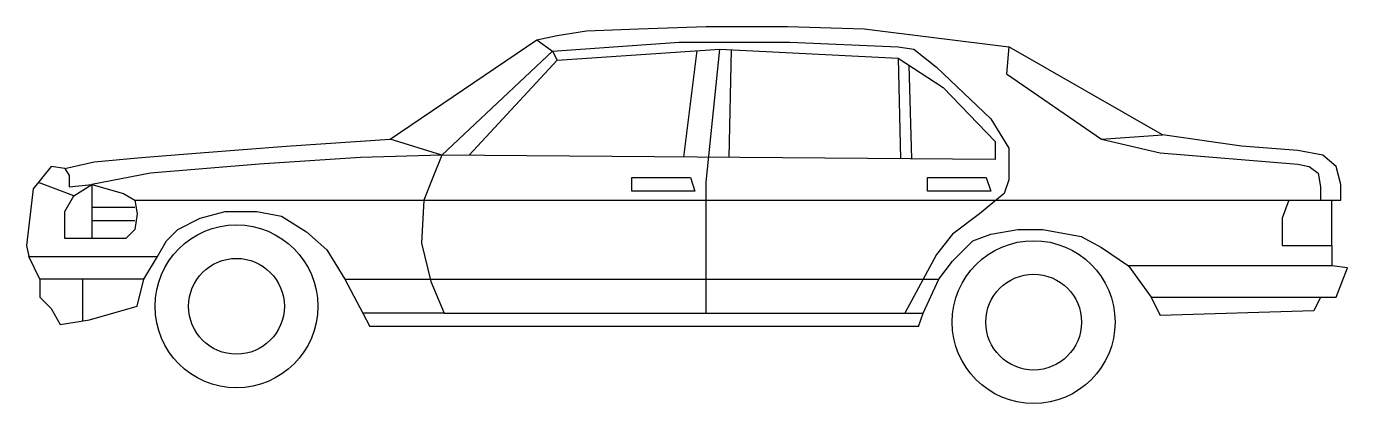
# Model space of a CAD drawing. Extents: x 37 to 400, y 193 to 297.
import ezdxf

# ---------------------------------------------------------------- set-up
doc = ezdxf.new("R2010")
doc.units = 0
doc.layers.get('0').update_dxf_attribs({"linetype": 'CONTINUOUS'})

msp = doc.modelspace()

# ---------------------------------------------------------------- linework, layer by layer
at = {"color": 0}
for points in [[(177.067972, 293.163359), (182.655654, 294.403989), (190.726751, 295.64462), (205.006383, 296.264935), (223.631991, 296.885251), (245.98272, 296.885251), (267.091742, 296.264935), (306.826373, 291.302413)], [(47.30957, 257.805386), (55.380667, 259.666332), (68.418593, 260.906963), (84.560786, 262.147593), (108.153222, 264.008539), (136.712488, 265.869485), (177.067972, 293.163359), (181.413947, 290.061782), (150.99212, 261.527278), (136.712488, 265.869485)], [(66.556032, 249.120972), (398.09185, 249.120972), (398.09185, 253.463179), (396.850144, 258.425702), (393.125022, 261.527278), (386.295633, 262.767909), (370.774293, 264.008539), (349.044417, 267.110116), (306.826373, 291.302413), (306.205519, 283.858629), (332.281369, 265.869485), (349.044417, 267.110116)], [(223.631991, 218.105207), (223.631991, 254.083494), (227.357113, 290.682097), (276.404546, 288.200836), (288.821618, 280.136737), (303.101251, 265.24917), (303.101251, 260.286648), (150.99212, 261.527278)], [(158.441868, 261.466517), (182.655654, 287.580521), (227.357113, 290.682097)], [(181.413947, 290.061782), (216.181748, 292.543043), (246.603574, 292.543043), (276.404546, 291.302413), (280.750521, 290.682097), (286.959058, 285.719575), (301.859544, 271.452323), (306.826373, 263.388224), (306.826373, 258.425702), (306.826373, 254.70381), (305.584665, 250.981918), (298.755276, 245.39908), (291.305033, 239.816242), (286.959058, 234.233405), (278.267108, 218.105207)], [(181.413947, 290.061782), (182.655654, 287.580521)], [(221.092655, 290.247443), (217.424095, 260.985447)], [(230.453456, 290.525457), (229.8454, 260.884136)], [(276.404546, 288.200836), (277.027135, 260.499313)], [(280.126138, 260.474037), (279.437978, 286.230816)], [(332.281369, 265.869485), (348.423563, 262.147593), (386.295633, 259.046017), (389.399901, 258.425702), (391.883315, 256.564756), (392.504168, 252.842864), (392.504168, 249.120972)], [(150.99212, 261.527278), (128.641391, 260.906963), (100.702979, 259.046017), (70.902007, 256.564756), (54.759813, 253.463179), (63.451763, 250.981918), (66.556032, 249.120972), (67.176886, 245.39908), (66.556032, 241.056873), (64.072617, 238.575612), (47.30957, 238.575612), (47.30957, 246.019396), (49.792985, 250.361603), (54.759813, 253.463179)], [(150.99212, 261.527278), (148.508707, 255.324125), (146.025292, 249.120972), (145.404438, 237.334981), (147.887853, 226.789621), (151.612974, 218.105207), (129.262244, 218.105207)], [(47.30957, 257.805386), (43.584449, 258.425702), (38.617621, 252.222549), (36.755059, 236.714666), (37.375913, 233.613089), (72.764568, 233.613089)], [(47.30957, 257.805386), (48.551277, 255.94444), (48.551277, 252.842864), (54.759813, 253.463179)], [(49.792985, 250.361603), (40.070762, 254.037402)], [(54.759813, 253.463179), (54.759813, 238.575612)], [(54.759813, 247.260026), (66.556032, 247.260026)], [(383.812218, 249.120972), (381.949658, 244.15845), (381.949658, 236.714666), (395.608437, 236.714666), (395.608437, 249.120972)], [(40.48018, 227.409936), (40.48018, 222.447414), (43.584449, 219.345837), (46.067864, 215.00363), (54.138961, 216.244261), (67.176886, 219.966153), (69.039447, 227.409936), (72.764568, 233.613089), (75.247983, 237.955297), (78.35225, 241.056873), (84.560786, 244.15845), (91.390175, 246.019396), (100.082126, 246.019396), (106.911515, 244.778765), (113.740904, 240.436558), (119.328588, 235.474035), (124.295416, 227.409936), (129.262244, 218.105207), (131.124806, 214.383315)], [(54.759813, 243.538134), (66.556032, 243.538134)], [(281.992229, 214.383315), (283.233936, 218.105207), (287.579912, 227.409936), (291.305033, 232.372459), (296.892715, 237.955297), (301.859544, 239.816242), (309.309788, 241.056873), (316.139177, 241.056873), (326.693687, 239.195927), (332.281369, 236.094351), (339.731613, 231.131828), (345.94015, 222.447414), (348.423563, 217.484891)], [(395.608437, 236.714666), (395.608437, 231.131828), (339.731613, 231.131828)], [(69.039447, 227.409936), (40.48018, 227.409936), (37.375913, 233.613089)], [(345.94015, 222.447414), (396.850144, 222.447414), (399.954412, 230.511513), (395.608437, 231.131828)], [(52.226242, 215.950252), (52.226242, 227.409936)], [(124.295416, 227.409936), (287.579912, 227.409936)], [(392.504168, 222.447414), (390.641607, 218.725522), (348.423563, 217.484891)], [(151.612974, 218.105207), (283.233936, 218.105207)], [(281.992229, 214.383315), (131.124806, 214.383315)]]:
    msp.add_lwpolyline(points, dxfattribs=at)
for points in [[(203.143822, 255.324125), (219.286016, 255.324125), (220.527723, 251.602233), (203.143822, 251.602233)], [(284.475643, 255.324125), (300.617837, 255.324125), (301.859544, 251.602233), (284.475643, 251.602233)]]:
    msp.add_lwpolyline(points, close=True, dxfattribs=at)
for centre, radius in [((94.494444, 219.966153), 22.383045), ((313.655762, 215.623946), 22.383045), ((94.494444, 219.966153), 13.164585), ((313.655762, 215.623946), 13.164585)]:
    msp.add_circle(centre, radius, dxfattribs=at)

doc.saveas('drawing.dxf')
